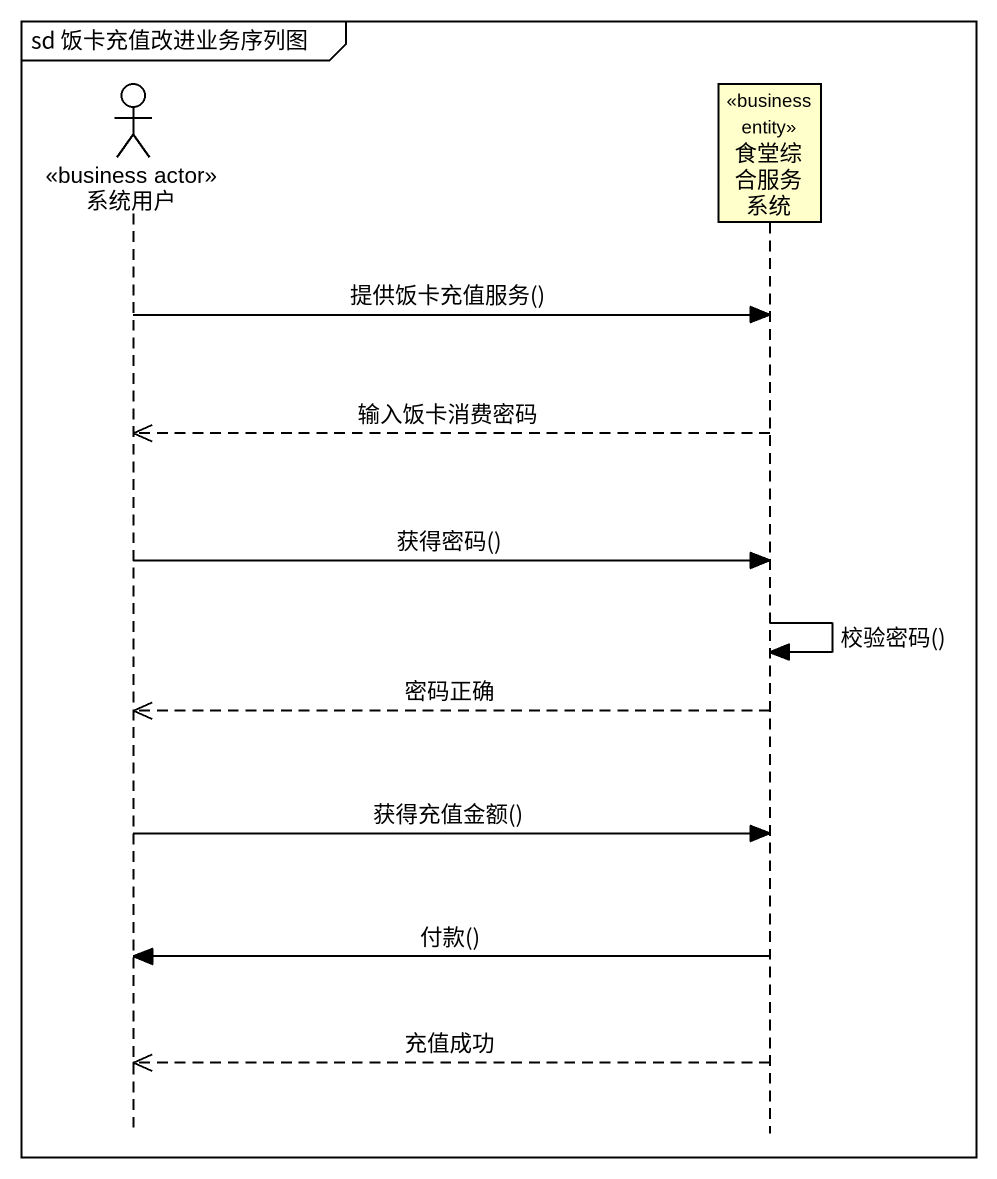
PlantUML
@startuml
mainframe sd 饭卡充值改进业务序列图
hide footbox
actor 系统用户 <<business actor>>
participant 食堂综合服务系统 <<business entity>>

系统用户 -> 食堂综合服务系统 : 提供饭卡充值服务()
食堂综合服务系统 -->> 系统用户 : 输入饭卡消费密码
系统用户 -> 食堂综合服务系统 : 获得密码()
食堂综合服务系统 -> 食堂综合服务系统 : 校验密码()
食堂综合服务系统 -->> 系统用户 : 密码正确
系统用户 -> 食堂综合服务系统 : 获得充值金额()
食堂综合服务系统 -> 系统用户 : 付款()
食堂综合服务系统 -->> 系统用户 : 充值成功
@enduml
